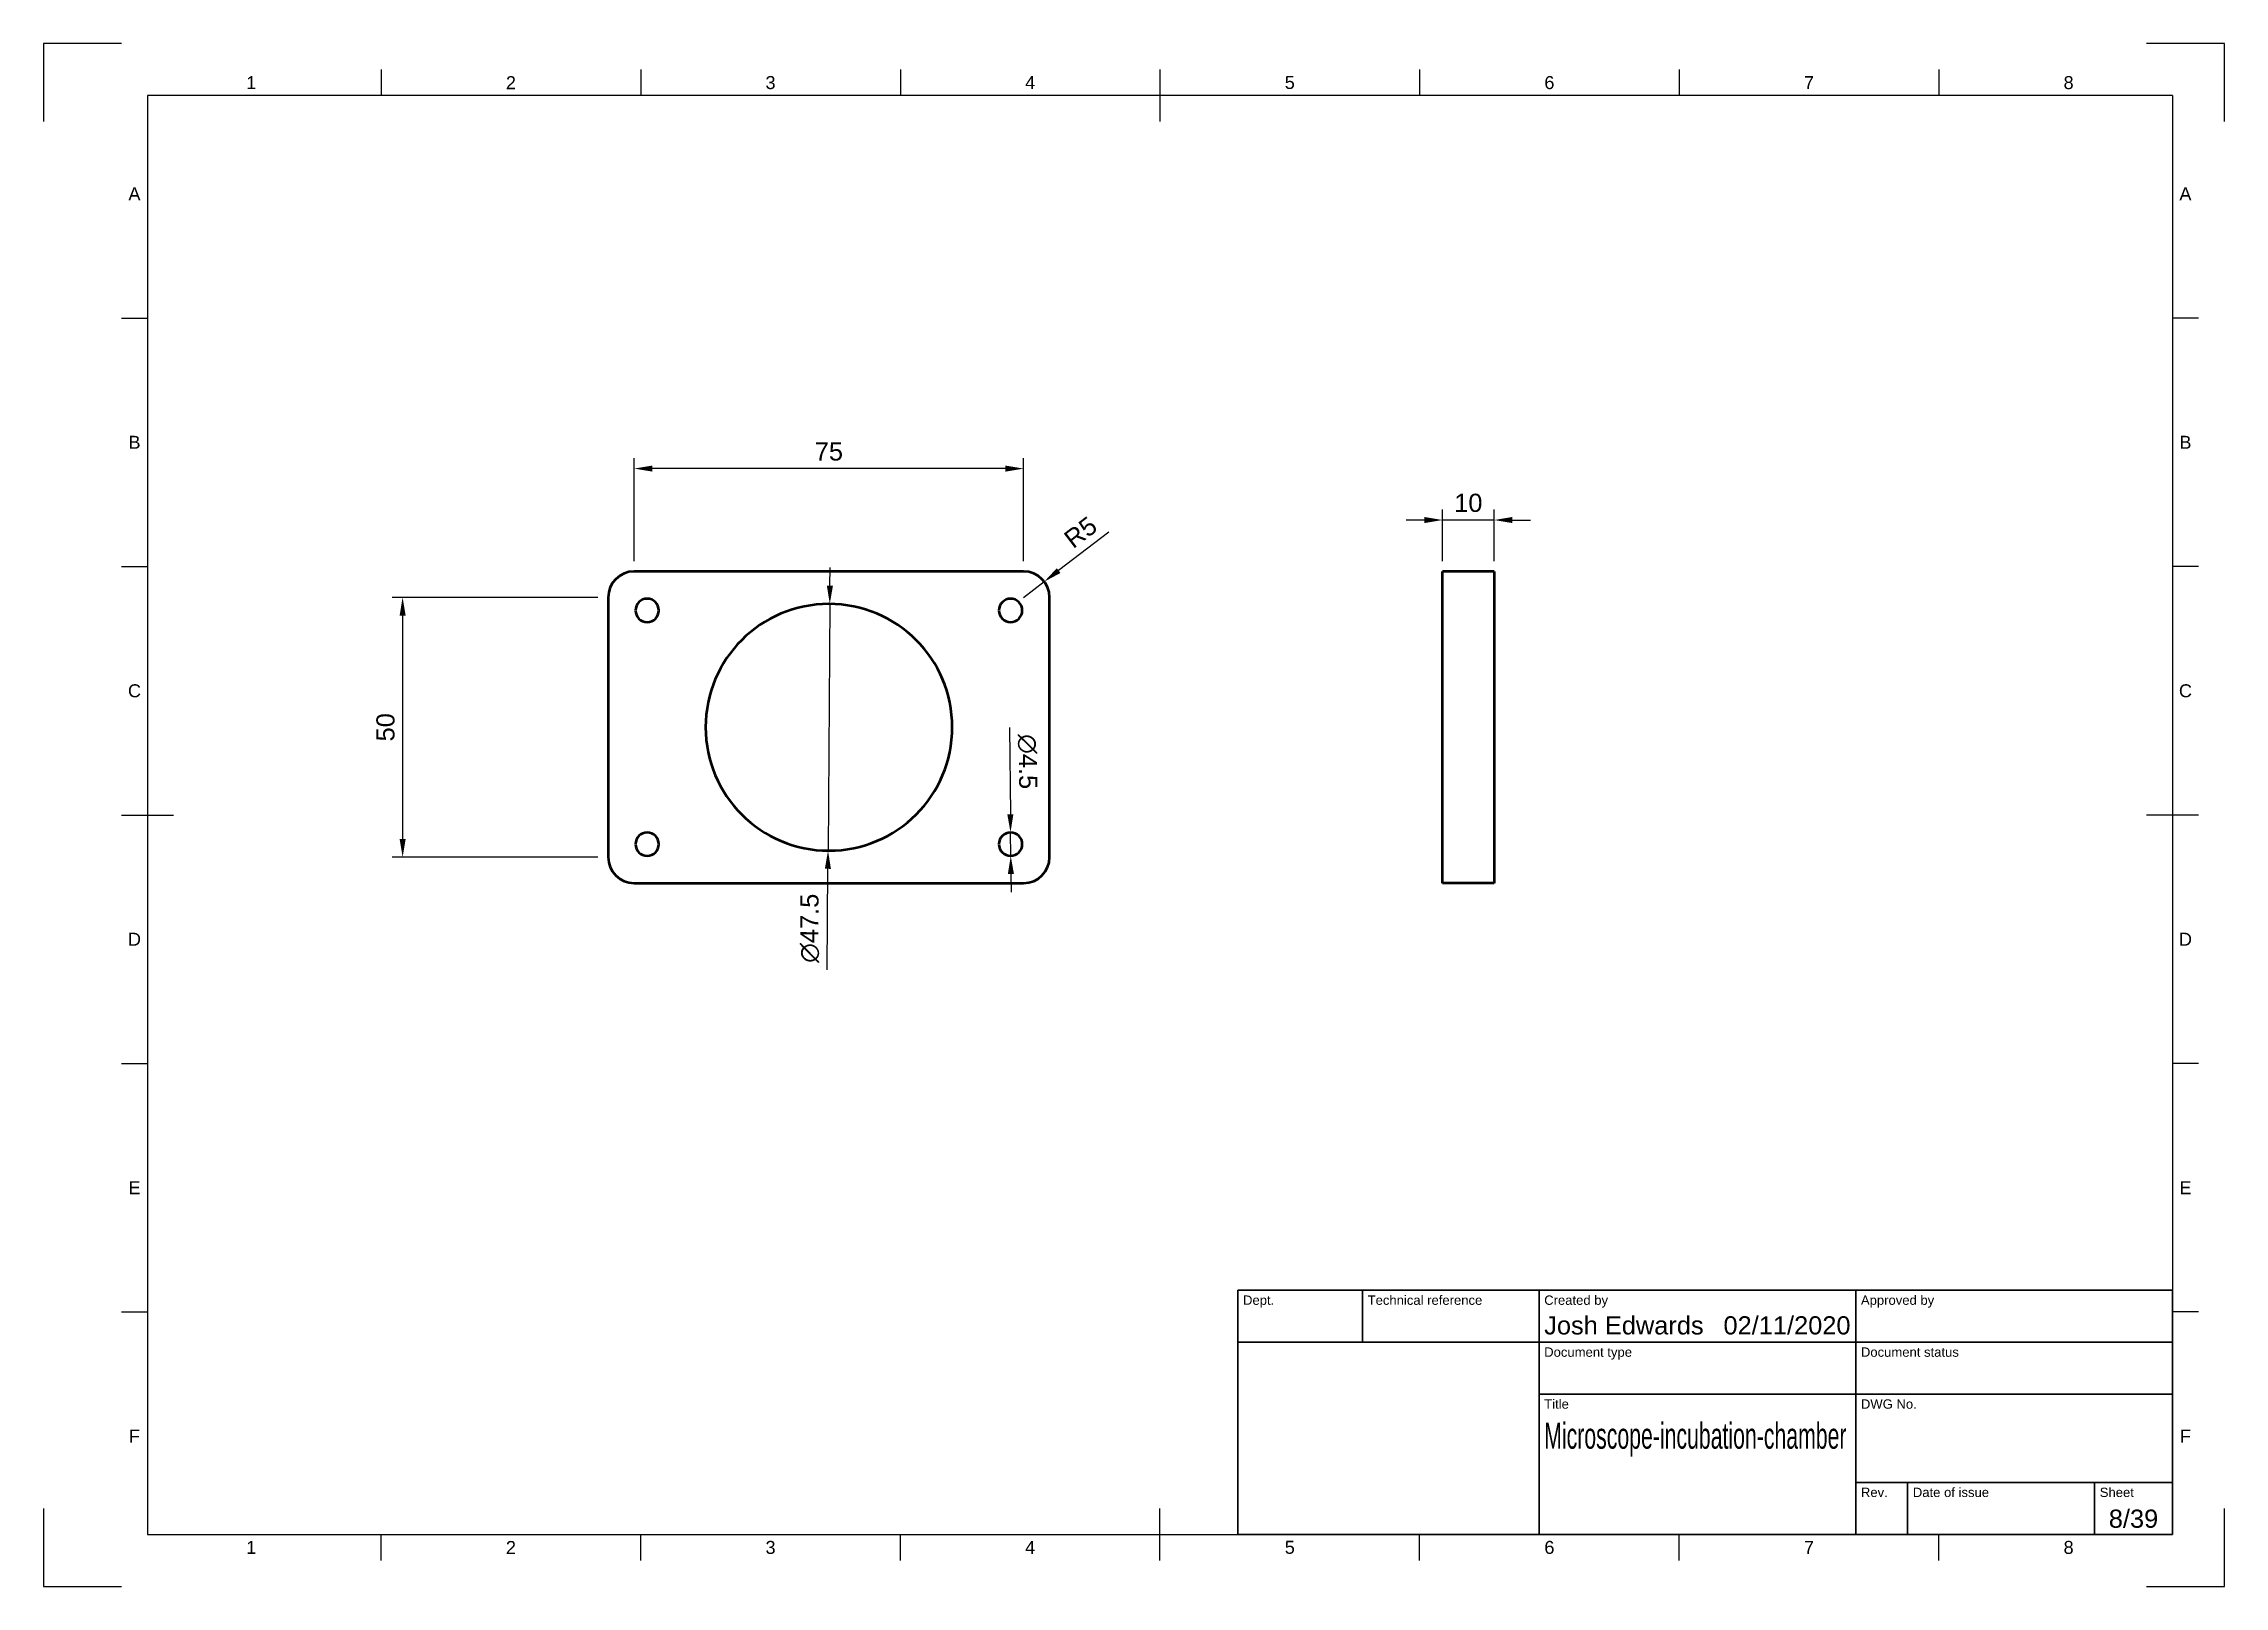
# Model space of a CAD drawing. Header units: millimetres. Extents: x 0 to 420, y 0 to 297.
import ezdxf
from ezdxf.enums import TextEntityAlignment as Align

# ---------------------------------------------------------------- set-up
doc = ezdxf.new("R2010")
doc.units = ezdxf.units.MM
doc.header["$LTSCALE"] = 0.75
for name, color, linetype, lineweight in [('Border', 7, 'Continuous', 25), ('Dimensions', 7, 'Continuous', 25), ('TitleBlock', 7, 'Continuous', 35), ('Visible', 7, 'Continuous', 50)]:
    doc.layers.add(name, color=color, linetype=linetype, lineweight=lineweight)
doc.styles.add('FusionTitle', font='')
doc.styles.get("Standard").update_dxf_attribs({"font": 'arial.ttf'})
doc.styles.get('FusionTitle').set_extended_font_data('Arial Unicode MS')
doc.dimstyles.new('ISO-25', dxfattribs={"dimtxt": 3.5, "dimasz": 3.5, "dimexe": 2, "dimexo": 2, "dimgap": 1.5, "dimtad": 1, "dimzin": 12, "dimdsep": 46, "dimtxsty": 'Standard', "dimcen": 0, "dimclrd": 256, "dimclre": 256, "dimclrt": 256, "dimazin": 3, "dimtp": 0.1, "dimtm": 0.1, "dimtfac": 0.714, "dimtmove": 0, "dimatfit": 3, "dimfxl": 1, "dimtzin": 12, "dimarcsym": 0})

# ---------------------------------------------------------------- blocks, each defined once
blk = doc.blocks.new('ISO_A3_SHEET')
at = {"layer": 'Border'}
for p, q in [((15, 297), (0, 297)), ((0, 297), (0, 282)), ((420, 297), (405, 297)), ((420, 282), (420, 297)), ((65, 292), (65, 287)), ((115, 292), (115, 287)), ((165, 292), (165, 287)), ((215, 292), (215, 282)), ((265, 292), (265, 287)), ((315, 292), (315, 287)), ((365, 292), (365, 287)), ((410, 287), (20, 287)), ((20, 287), (20, 10)), ((410, 287), (410, 10)), ((15, 244.16666), (20, 244.16666)), ((415, 244.16666), (410, 244.16666)), ((15, 196.33333), (20, 196.33333)), ((415, 196.33333), (410, 196.33333)), ((15, 148.5), (25, 148.5)), ((415, 148.5), (405, 148.5)), ((15, 100.66667), (20, 100.66667)), ((415, 100.66667), (410, 100.66667)), ((15, 52.83334), (20, 52.83334)), ((415, 52.83334), (410, 52.83334)), ((0, 15), (0, 0)), ((215, 5), (215, 15)), ((420, 0), (420, 15)), ((20, 10), (410, 10)), ((65, 5), (65, 10)), ((115, 5), (115, 10)), ((165, 5), (165, 10)), ((265, 5), (265, 10)), ((315, 5), (315, 10)), ((365, 5), (365, 10)), ((0, 0), (15, 0)), ((405, 0), (420, 0))]:
    blk.add_line(p, q, dxfattribs=at)
at = {"layer": 'Border', "style": 'FusionTitle'}
for s, p in [('1', (40, 289.5)), ('2', (90, 289.5)), ('3', (140, 289.5)), ('4', (190, 289.5)), ('5', (240, 289.5)), ('6', (290, 289.5)), ('7', (340, 289.5)), ('8', (390, 289.5)), ('A', (17.5, 268.08333)), ('A', (412.5, 268.08333)), ('B', (17.5, 220.25)), ('B', (412.5, 220.25)), ('C', (17.5, 172.41667)), ('C', (412.5, 172.41667)), ('D', (17.5, 124.58334)), ('D', (412.5, 124.58334)), ('E', (17.5, 76.75001)), ('E', (412.5, 76.75001)), ('F', (17.5, 28.91668)), ('F', (412.5, 28.91668)), ('1', (40, 7.5)), ('2', (90, 7.5)), ('3', (140, 7.5)), ('4', (190, 7.5)), ('5', (240, 7.5)), ('6', (290, 7.5)), ('7', (340, 7.5)), ('8', (390, 7.5))]:
    blk.add_text(s, height=2.5, dxfattribs=at).set_placement(p, align=Align.MIDDLE)
blk = doc.blocks.new('ISO_TITLEBLOCK')
at = {"layer": 'TitleBlock'}
for p, q in [((0, 47), (-180, 47)), ((-180, 47), (-180, 0)), ((-156, 37), (-156, 47)), ((-122, 0), (-122, 47)), ((-61, 0), (-61, 47)), ((0, 0), (0, 47)), ((-180, 37), (0, 37)), ((-122, 27), (0, 27)), ((-61, 10), (0, 10)), ((-51, 0), (-51, 10)), ((-15, 0), (-15, 10)), ((-180, 0), (0, 0))]:
    blk.add_line(p, q, dxfattribs=at)
at = {"layer": 'TitleBlock', "style": 'FusionTitle'}
for s, p in [('Dept.', (-179, 46)), ('Technical reference', (-155, 46)), ('Created by', (-121, 46)), ('Approved by', (-60, 46)), ('Document type', (-121, 36)), ('Document status', (-60, 36)), ('Title', (-121, 26)), ('DWG No.', (-60, 26)), ('Rev.', (-60, 9)), ('Date of issue', (-50, 9)), ('Sheet', (-14, 9))]:
    blk.add_text(s, height=1.8, dxfattribs=at).set_placement(p, align=Align.TOP_LEFT)
for tag, p, height in [('DEPT', (-179, 38.5), 3.5), ('TECHNICAL_REFERENCE', (-155, 38.5), 3.5), ('CREATED_BY', (-121, 38.5), 3.5), ('APPROVED_BY', (-60, 38.5), 3.5), ('DOCUMENT_TYPE', (-121, 28.5), 3.5), ('DOCUMENT_STATUS', (-60, 28.5), 3.5), ('TITLE_1', (-121, 16.5), 5), ('TITLE_2', (-121, 9), 5), ('TITLE_3', (-121, 1.5), 5), ('DATE_OF_ISSUE', (-50, 1.5), 3.5)]:
    blk.add_attdef(tag, p, '', height=height, dxfattribs=at)
for tag, p in [('CREATED_DATE', (-62, 38.5)), ('APPROVED_DATE', (-1, 38.5))]:
    blk.add_attdef(tag, text='', height=3.5, dxfattribs=at).set_placement(p, align=Align.RIGHT)
for tag, height, p in [('DRAWING_NUMBER', 5, (-30.5, 16.6)), ('REV', 3.5, (-56, 3.1)), ('SHEET', 3.5, (-7.5, 3.1))]:
    blk.add_attdef(tag, text='', height=height, dxfattribs=at).set_placement(p, align=Align.MIDDLE)
blk = doc.blocks.new('*D11')
at = {"layer": 'Defpoints', "color": 0, "transparency": 16777216}
for p in [(113.740263, 215.186079), (113.740263, 195.387089), (188.740263, 195.387089)]:
    blk.add_point(p, dxfattribs=at)
at = {"layer": 'Dimensions', "lineweight": -2, "transparency": 16777216}
for p, q in [((113.740263, 197.387089), (113.740263, 217.186079)), ((185.240263, 215.186079), (117.240263, 215.186079)), ((188.740263, 197.387089), (188.740263, 217.186079))]:
    blk.add_line(p, q, dxfattribs=at)
at = {"layer": 'Dimensions', "transparency": 16777216}
for points in [[(117.240263, 215.769412), (117.240263, 214.602745), (113.740263, 215.186079)], [(185.240263, 215.769412), (185.240263, 214.602745), (188.740263, 215.186079)]]:
    blk.add_solid(points, dxfattribs=at)
at = {"layer": 'Dimensions', "transparency": 16777216, "insert": (151.240263, 218.465922), "char_height": 3.5, "attachment_point": 5}
blk.add_mtext('75', dxfattribs=at)
blk = doc.blocks.new('*D12')
at = {"layer": 'Defpoints', "color": 0, "transparency": 16777216}
for p in [(108.740263, 190.387089), (69.142283, 140.387089), (108.740263, 140.387089)]:
    blk.add_point(p, dxfattribs=at)
at = {"layer": 'Dimensions', "lineweight": -2, "transparency": 16777216}
for p, q in [((106.740263, 190.387089), (67.142283, 190.387089)), ((69.142283, 186.887089), (69.142283, 143.887089)), ((106.740263, 140.387089), (67.142283, 140.387089))]:
    blk.add_line(p, q, dxfattribs=at)
at = {"layer": 'Dimensions', "transparency": 16777216}
for points in [[(68.55895, 186.887089), (69.725616, 186.887089), (69.142283, 190.387089)], [(68.55895, 143.887089), (69.725616, 143.887089), (69.142283, 140.387089)]]:
    blk.add_solid(points, dxfattribs=at)
at = {"layer": 'Dimensions', "transparency": 16777216, "insert": (65.855278, 165.387089), "char_height": 3.5, "attachment_point": 5, "rotation": 90}
blk.add_mtext('50', dxfattribs=at)
blk = doc.blocks.new('*D13')
at = {"layer": 'Defpoints', "color": 0, "transparency": 16777216}
for p in [(192.710515, 193.426348), (188.740263, 190.387089)]:
    blk.add_point(p, dxfattribs=at)
at = {"layer": 'Dimensions', "lineweight": -2, "transparency": 16777216}
for p, q in [((205.153438, 202.951502), (195.489692, 195.553829)), ((188.740263, 190.387089), (192.710515, 193.426348))]:
    blk.add_line(p, q, dxfattribs=at)
at = {"layer": 'Dimensions', "transparency": 16777216}
blk.add_solid([(195.135112, 196.017025), (195.844272, 195.090633), (192.710515, 193.426348)], dxfattribs=at)
at = {"layer": 'Dimensions', "transparency": 16777216, "insert": (199.717495, 202.920767), "char_height": 3.5, "attachment_point": 5, "rotation": 37.43436203}
blk.add_mtext('R5', dxfattribs=at)
blk = doc.blocks.new('*D14')
at = {"layer": 'Defpoints', "color": 0, "transparency": 16777216}
for p in [(269.391661, 205.286584), (269.391661, 195.387089), (279.391661, 195.387089)]:
    blk.add_point(p, dxfattribs=at)
at = {"layer": 'Dimensions', "lineweight": -2, "transparency": 16777216}
for p, q in [((269.391661, 197.387089), (269.391661, 207.286584)), ((279.391661, 197.387089), (279.391661, 207.286584)), ((265.891661, 205.286584), (262.391661, 205.286584)), ((279.391661, 205.286584), (269.391661, 205.286584)), ((282.891661, 205.286584), (286.391661, 205.286584))]:
    blk.add_line(p, q, dxfattribs=at)
at = {"layer": 'Dimensions', "transparency": 16777216}
for points in [[(265.891661, 205.869917), (265.891661, 204.70325), (269.391661, 205.286584)], [(282.891661, 205.869917), (282.891661, 204.70325), (279.391661, 205.286584)]]:
    blk.add_solid(points, dxfattribs=at)
at = {"layer": 'Dimensions', "transparency": 16777216, "insert": (274.391661, 208.573589), "char_height": 3.5, "attachment_point": 5}
blk.add_mtext('10', dxfattribs=at)
blk = doc.blocks.new('*D15')
at = {"layer": 'Defpoints', "color": 0, "transparency": 16777216}
for p in [(151.409049, 189.136489), (151.071477, 141.637688)]:
    blk.add_point(p, dxfattribs=at)
at = {"layer": 'Dimensions', "lineweight": -2, "transparency": 16777216}
for p, q in [((151.433923, 192.6364), (151.458796, 196.136312)), ((151.409049, 189.136489), (151.071477, 141.637688)), ((150.908549, 118.712619), (151.046603, 138.137777))]:
    blk.add_line(p, q, dxfattribs=at)
at = {"layer": 'Dimensions', "transparency": 16777216}
for points in [[(150.850604, 192.640546), (152.017241, 192.632255), (151.409049, 189.136489)], [(150.463284, 138.141922), (151.629922, 138.133631), (151.071477, 141.637688)]]:
    blk.add_solid(points, dxfattribs=at)
at = {"layer": 'Dimensions', "transparency": 16777216, "insert": (147.580334, 126.699298), "char_height": 3.5, "attachment_point": 5, "rotation": 89.59279557}
blk.add_mtext('∅47.5', dxfattribs=at)
blk = doc.blocks.new('*D16')
at = {"layer": 'Defpoints', "color": 0, "transparency": 16777216}
for p in [(186.219251, 145.136991), (186.261275, 140.637187)]:
    blk.add_point(p, dxfattribs=at)
at = {"layer": 'Dimensions', "lineweight": -2, "transparency": 16777216}
for p, q in [((186.030547, 165.342453), (186.186565, 148.636838)), ((186.261275, 140.637187), (186.219251, 145.136991)), ((186.293961, 137.137339), (186.326647, 133.637492))]:
    blk.add_line(p, q, dxfattribs=at)
at = {"layer": 'Dimensions', "transparency": 16777216}
for points in [[(186.769873, 148.642286), (185.603257, 148.63139), (186.219251, 145.136991)], [(186.877269, 137.142787), (185.710653, 137.131892), (186.261275, 140.637187)]]:
    blk.add_solid(points, dxfattribs=at)
at = {"layer": 'Dimensions', "transparency": 16777216, "insert": (189.476956, 158.77118), "char_height": 3.5, "attachment_point": 5, "rotation": 270.53509327}
blk.add_mtext('∅4.5', dxfattribs=at)

msp = doc.modelspace()

# ---------------------------------------------------------------- linework, layer by layer
at = {"layer": 'Visible', "extrusion": (0, 1, 0)}
for p, q in [((188.740263, 195.387089, 5), (113.740263, 195.387089, 5)), ((279.391661, 195.387089, 37.5), (269.391661, 195.387089, 37.5)), ((108.740263, 190.387089, 5), (108.740263, 140.387089, 5)), ((193.740263, 140.387089, 5), (193.740263, 190.387089, 5)), ((269.391661, 140.387089, 42.5), (269.391661, 190.387089, 42.5)), ((279.391661, 190.387089, 42.5), (279.391661, 140.387089, 42.5)), ((113.740263, 135.387089, 5), (188.740263, 135.387089, 5)), ((279.391661, 135.387089, 37.5), (269.391661, 135.387089, 37.5))]:
    msp.add_line(p, q, dxfattribs=at)
at = {"layer": 'Visible', "extrusion": (1e-16, -3e-16, -1)}
for centre, radius in [((-116.240263, 187.887089, -5), 2.25), ((-151.240263, 165.387089, -5), 23.75), ((-186.240263, 187.887089, -5), 2.25), ((-116.240263, 142.887089, -5), 2.25), ((-186.240263, 142.887089, -5), 2.25)]:
    msp.add_circle(centre, radius, dxfattribs=at)
at = {"layer": 'Visible'}
for centre, start, end in [((113.740263, 190.387089, 5), 90, 180), ((188.740263, 190.387089, 5), 0, 90), ((113.740263, 140.387089, 5), 180, 270), ((188.740263, 140.387089, 5), 270, 0)]:
    msp.add_arc(centre, 5, start, end, dxfattribs=at)
at = {"layer": 'Visible', "extrusion": (-1, -3e-16, -2.969e-13)}
for centre, start, end in [((-190.387089, 37.5, -269.391661), 90, 180), ((-140.387089, 37.5, -269.391661), 0, 90)]:
    msp.add_arc(centre, 5, start, end, dxfattribs=at)
at = {"layer": 'Visible', "extrusion": (1, 3e-16, 2.969e-13)}
for centre, start, end in [((190.387089, 37.5, 279.391661), 0, 90), ((140.387089, 37.5, 279.391661), 90, 180)]:
    msp.add_arc(centre, 5, start, end, dxfattribs=at)

# ---------------------------------------------------------------- block references
at = {"layer": 'Border'}
msp.add_blockref('ISO_A3_SHEET', (0, 0), dxfattribs=at)
at = {"layer": 'TitleBlock'}
ref = msp.add_blockref('ISO_TITLEBLOCK', (410, 10), dxfattribs=at)
ref.add_attrib('CREATED_DATE', '02/11/2020', dxfattribs={"height": 3.5, "style": 'FusionTitle'}).set_placement((348, 48.5), align=Align.RIGHT)
ref.add_attrib('SHEET', '8/39', dxfattribs={"height": 3.5, "style": 'FusionTitle'}).set_placement((402.5, 13.1), align=Align.MIDDLE)
ref.add_attrib('TITLE_1', 'Microscope-incubation-chamber', (289, 26.5), dxfattribs={"height": 5, "style": 'FusionTitle', "width": 0.585891})
ref.add_attrib('CREATED_BY', 'Josh Edwards', (289, 48.5), dxfattribs={"height": 3.5, "style": 'FusionTitle'})

# ---------------------------------------------------------------- dimensions: what is measured, and where the dimension line sits
at = {"layer": 'Dimensions'}
for p1, p2, distance, picture, middle in [((188.740263, 195.387089), (113.740263, 195.387089), -19.79899, '*D11', (151.240263, 218.465922)), ((279.391661, 195.387089), (269.391661, 195.387089), -9.899495, '*D14', (274.391661, 208.573589)), ((108.740263, 190.387089), (108.740263, 140.387089), -39.59798, '*D12', (65.855278, 165.387089))]:
    dim = msp.add_aligned_dim(p1=p1, p2=p2, distance=distance, dimstyle='ISO-25', override={"dimlfac": 1, "dimclrd": 256, "dimclre": 256}, dxfattribs=at)
    dim.commit()
    dim.dimension.update_dxf_attribs({"geometry": picture, "text_midpoint": middle})
dim = msp.add_radius_dim(center=(188.740263, 190.387089), mpoint=(192.710515, 193.426348), dimstyle='ISO-25', override={"dimlfac": 1, "dimse1": 1, "dimclrd": 256, "dimclre": 256}, dxfattribs=at)
dim.commit()
dim.dimension.update_dxf_attribs({"geometry": '*D13', "text_midpoint": (199.717495, 202.920767)})
dim = msp.add_diameter_dim_2p(p1=(151.409049, 189.136489), p2=(151.071477, 141.637688), dimstyle='ISO-25', override={"dimlfac": 1, "dimclrd": 256, "dimclre": 256}, dxfattribs=at)
dim.commit()
dim.dimension.update_dxf_attribs({"geometry": '*D15', "text_midpoint": (150.965139, 126.675242), "dimtype": 163})
dim = msp.add_diameter_dim_2p(p1=(186.261275, 140.637187), p2=(186.219251, 145.136991), dimstyle='ISO-25', override={"dimlfac": 1, "dimclrd": 256, "dimclre": 256}, dxfattribs=at)
dim.commit()
dim.dimension.update_dxf_attribs({"geometry": '*D16', "text_midpoint": (189.476956, 158.77118)})

doc.saveas('drawing.dxf')
